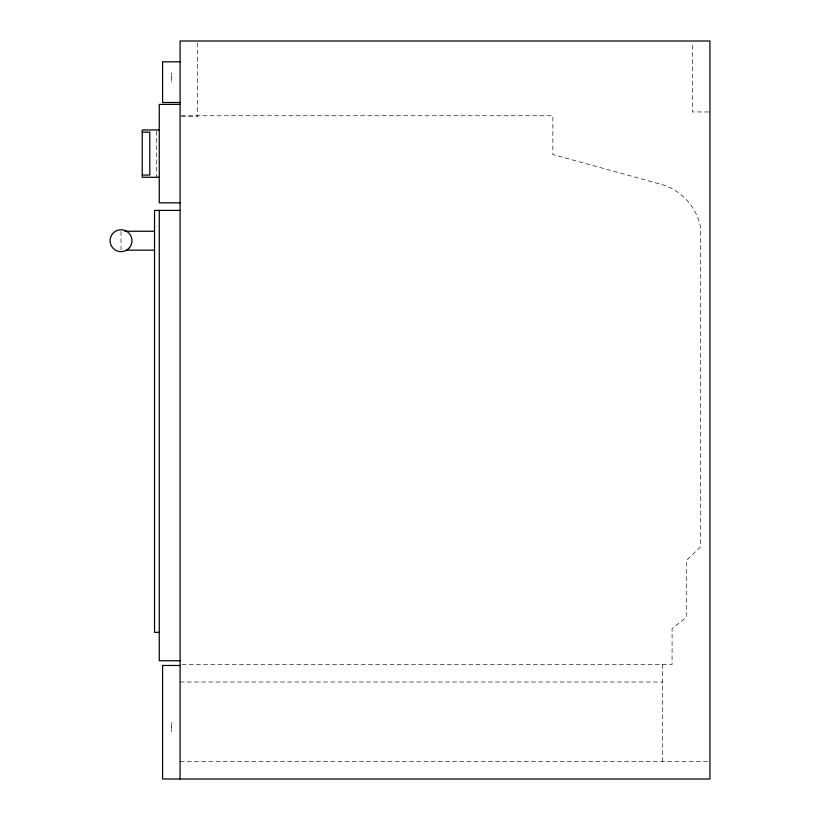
<?xml version="1.0" encoding="UTF-8"?>
<svg xmlns="http://www.w3.org/2000/svg" width="820" height="820" viewBox="0 0 820 820"><rect width="100%" height="100%" fill="white"/><g stroke="black" fill="none" stroke-linecap="round" stroke-linejoin="round"><path stroke-width="0.61" stroke-dasharray="4.1 3.07" d="M171.288 82.154L171.329 81.323M708.685 111.961L692.428 111.961L692.428 43.532M181.363 115.743L552.864 115.743L552.864 154.539L660.489 184.131A55.955 55.955 0 0 1 700.464 226.843L700.464 546.899L686.278 560.593L686.278 617.368L672.082 628.561L672.082 664.518L180.082 664.518M181.333 116.696L197.589 116.696L197.589 41M180.082 682.014L662.621 682.014M171.288 722.235L171.329 723.066M180.082 761.493L709.935 761.493M662.621 664.518L662.621 761.493M171.329 72.703L171.329 73.769M171.329 74.128L171.329 74.948M171.329 75.737L171.329 76.701M171.329 76.885L171.329 77.972M171.329 78.146L171.329 79.017M171.329 79.458L171.329 80.452M171.329 723.937L171.329 724.931M171.329 725.372L171.329 726.243M171.329 726.418L171.329 727.504M171.329 727.688L171.329 728.652M171.329 729.441L171.329 730.261M171.329 730.62L171.329 731.686M156.435 131.22L156.435 177.294M121.032 231.558L121.032 250.161"/><path stroke-width="1.23" d="M180.082 61.818L162.585 61.818L162.585 102.5L180.082 102.5M180.082 104.396L159.264 104.396L159.264 202.837L180.082 202.837M159.264 129.939L142.239 129.96L142.239 177.274L159.264 177.294M142.239 132.153L149.804 132.153L149.804 175.08L142.239 175.08M180.082 210.412L154.539 210.412L154.539 632.343L159.264 632.343M124.753 231.24L154.539 231.24M126.557 250.161L154.539 250.161M180.082 660.736L159.264 660.736L159.264 210.412M180.144 665.481L162.585 665.461L162.585 779L709.935 779L709.935 41L180.082 41L180.082 779M128.781 248.45L126.516 250.192A10.967 10.967 0 0 1 115.548 250.192L113.283 248.45A10.967 10.967 0 0 1 113.283 232.952A10.967 10.967 0 0 1 128.781 232.952A10.967 10.967 0 0 1 128.781 248.45"/></g></svg>
